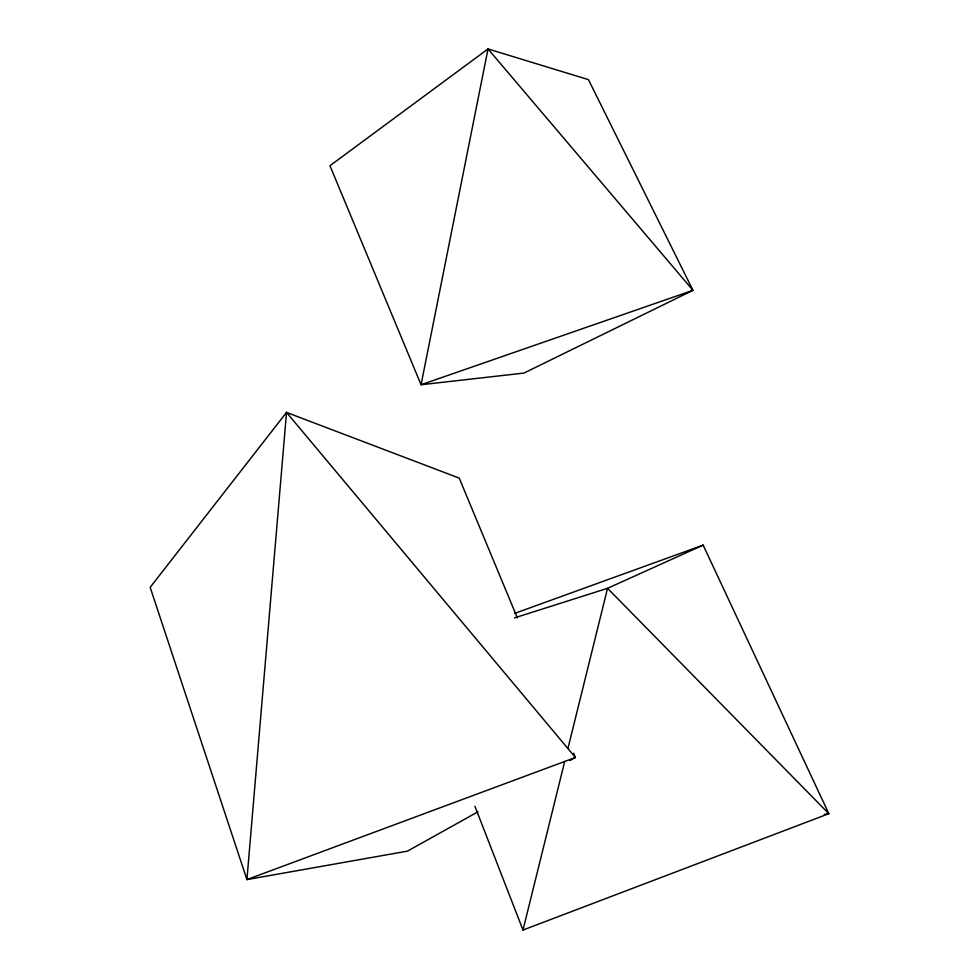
<?xml version="1.0" encoding="UTF-8"?>
<svg xmlns="http://www.w3.org/2000/svg" width="979" height="979" viewBox="0 0 979 979"><rect width="100%" height="100%" fill="white"/><g stroke="black" fill="none" stroke-linecap="round" stroke-linejoin="round"><path stroke-width="1.47" d="M514.795 613.343L703.142 545.119L828.834 813.684L522.994 930.05L564.724 761.405M568.028 748.091L607.555 588.318L703.142 545.119M478.082 811.75L407.423 851.143L246.928 879.583L150.166 587.327L286.529 412.416L459.237 478.119L517.316 617.798M570.072 760.463L575.407 757.489L573.645 753.255M514.489 617.896L607.555 588.318L828.834 813.684L824.318 814.344M474.925 806.28L522.994 930.05M286.529 412.416L246.928 879.583L575.407 757.489L286.529 412.416M488.031 48.95L421.056 384.735L523.949 373.072L692.961 290.322L588.44 79.629L488.031 48.95L329.96 165.72L421.056 384.735L692.961 290.322L488.031 48.95"/></g></svg>
